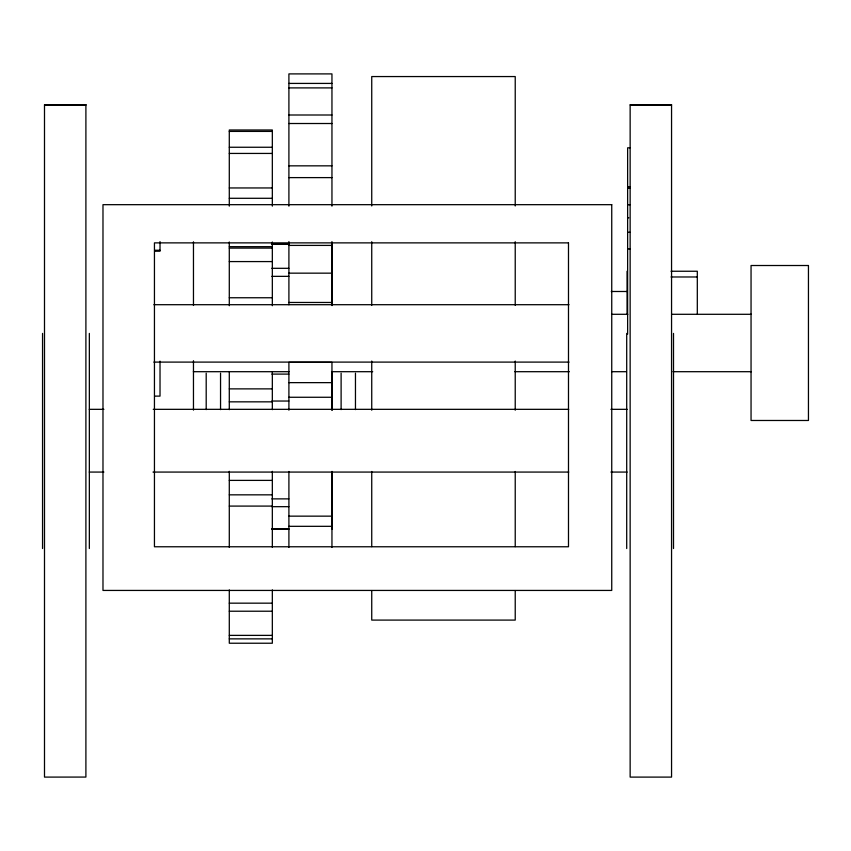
<?xml version="1.0" encoding="UTF-8"?>
<svg xmlns="http://www.w3.org/2000/svg" width="851" height="851" viewBox="0 0 851 851"><rect width="100%" height="100%" fill="white"/><g stroke="black" fill="none" stroke-linecap="round" stroke-linejoin="round"><path stroke-width="1.28" d="M288.904 83.419L331.954 83.419M288.904 87.898L331.954 87.898M44.497 104.875L85.898 104.875M630.144 104.875L671.556 104.875M288.904 115.002L331.954 115.002M288.904 123.512L331.954 123.512M229.291 131.405L272.331 131.405M229.291 147.255L272.331 147.255M629.963 147.808L627.634 147.808L627.634 334.145M229.291 153.435L272.331 153.435M288.904 165.839L331.954 165.839M288.904 177.614L331.954 177.614M627.634 186.709L629.963 186.709M229.291 187.954L272.331 187.954M627.634 188.273L629.963 188.273M229.291 198.294L272.331 198.294M627.634 204.772L629.963 204.772M627.634 217.835L628.793 217.835M627.634 232.28L629.963 232.28M271.841 244.109L288.872 244.109M271.841 244.258L288.872 244.258M288.904 245.407L331.954 245.407M229.291 246.673L272.331 246.673M229.291 248.098L272.331 248.098M627.634 248.949L629.963 248.949M154.744 250.258L160.02 250.258M154.744 251.215L160.02 251.215L160.02 241.599M229.291 261.576L272.331 261.576M271.841 268.31L288.872 268.31M671.035 271.246L697.309 271.246L697.309 313.849M288.904 273.16L331.954 273.16M271.841 276.352L288.872 276.352M671.035 276.979L697.309 276.979M611.263 291.489L627.059 291.489M229.291 297.754L272.331 297.754M288.904 302.467L331.954 302.467M153.84 304.701L569.032 304.701M611.858 314.296L627.804 314.296M671.652 314.296L751.369 314.296M153.84 362.1L569.032 362.1M193.347 371.696L289.01 371.696M331.518 371.696L372.706 371.696M514.876 371.696L569.351 371.696M611.858 371.696L626.474 371.696M672.981 371.696L751.369 371.696M271.841 374.1L288.872 374.1M288.904 382.642L331.954 382.642M229.291 388.875L272.331 388.875M154.744 396.119L160.02 396.119L160.02 361.164M288.904 397.268L331.954 397.268M271.841 401.034L288.872 401.034M229.291 401.842L272.331 401.842M89.291 409.331L103.886 409.331M153.233 409.331L568.745 409.331M610.922 409.331L627.144 409.331M89.291 472.071L103.886 472.071M152.999 472.071L568.745 472.071M610.922 472.071L627.144 472.071M229.291 480.389L272.331 480.389M229.291 494.835L272.331 494.835M271.841 498.877L288.872 498.877M229.291 506.09L272.331 506.09M271.841 506.675L288.872 506.675M288.904 516.153L331.954 516.153M288.904 526.322L331.954 526.322M271.841 528.96L288.872 528.96M271.841 529.109L288.872 529.109M229.291 603.168L272.331 603.168M229.291 611.22L272.331 611.22M229.291 635.378L272.331 635.378M229.291 638.867L272.331 638.867M673.503 333.411L673.503 548.533M627.059 271.246L627.059 314.519M626.708 333.411L626.708 548.533M515.227 205.953L515.227 76.558L371.738 76.558L371.738 205.953M515.227 241.716L515.227 305.349M515.227 361.058L515.227 410.203M515.227 471.486L515.227 546.65M515.227 590.541L515.227 620.092L371.738 620.092L371.738 590.541M371.738 241.716L371.738 305.349M371.738 361.058L371.738 410.203M371.738 471.486L371.738 546.65M355.463 373.206L355.463 409.618M341.113 373.206L341.113 409.618M332.103 244.109L332.103 305.562M332.103 371.483L332.103 410.15M332.103 471.486L332.103 529.109M331.954 206.144L331.954 73.899L288.904 73.899L288.904 206.144M331.954 241.588L331.954 304.743M331.954 410.193L331.954 362.345L288.904 362.345L288.904 410.193M331.954 471.475L331.954 547.395M288.904 241.588L288.904 304.743M288.904 471.475L288.904 547.395M272.331 206.133L272.331 129.99L229.291 129.99L229.291 206.133M272.331 241.982L272.331 305.711M272.331 371.898L272.331 409.661M272.331 471.326L272.331 547.353M272.331 589.903L272.331 643.228L229.291 643.228L229.291 589.903M229.291 241.982L229.291 305.711M229.291 371.898L229.291 409.661M229.291 471.326L229.291 547.353M220.547 373.206L220.547 409.618M206.197 373.206L206.197 409.618M193.464 241.801L193.464 305.477M193.464 360.728L193.464 410.108M89.344 333.411L89.344 548.533M42.55 333.411L42.55 548.533M85.898 104.843L44.497 104.843L44.497 777.101L85.898 777.069L85.898 104.843M671.556 104.843L630.144 104.843L630.144 777.101L671.556 777.101L671.556 104.843M611.741 204.676L102.982 204.676L102.982 590.434L611.741 590.434L611.741 204.676M568.489 242.875L154.446 242.875L154.446 546.768L568.489 546.768L568.489 242.875M808.45 265.512L751.05 265.512L751.05 420.479L808.45 420.479L808.45 265.512"/></g></svg>
